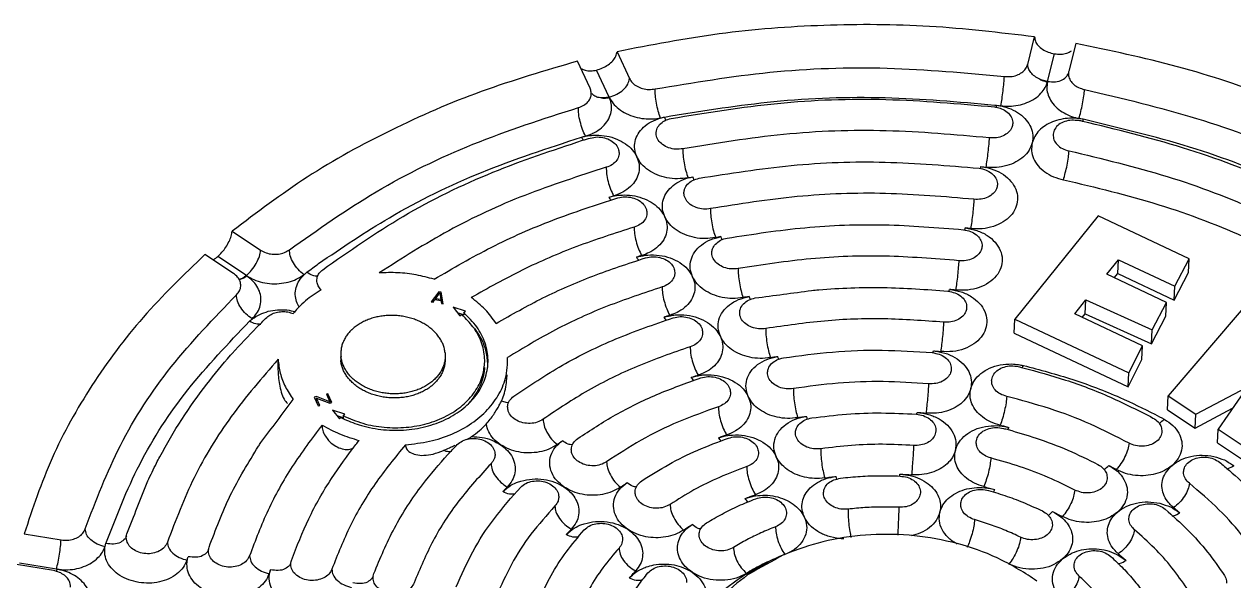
# Model space of a CAD drawing. Extents: x 0 to 594, y 0 to 420.
# Drawn here: x 244.9 to 317.3, y 338 to 371.3 of the extents above; entities that cross this region are included whole.
import ezdxf

# ---------------------------------------------------------------- set-up
doc = ezdxf.new("R2010")
doc.units = 0
doc.header["$LTSCALE"] = 32.67
doc.header["$MEASUREMENT"] = 0

msp = doc.modelspace()

# ---------------------------------------------------------------- linework, layer by layer
at = {"color": 7, "linetype": 'Continuous'}
for p, q in [((304.958, 368.887), (305.371, 370.534)), ((307.827, 370.135), (307.415, 368.487)), ((280.383, 369.644), (281.129, 368.038)), ((306.144, 367.861), (306.559, 369.519)), ((278.773, 367.467), (278.026, 369.074)), ((279.909, 366.927), (279.157, 368.543)), ((309.177, 359.818), (304.18, 353.64)), ((314.623, 357.259), (309.177, 359.818)), ((257.353, 358.904), (259.059, 357.769)), ((257.434, 356.381), (255.728, 357.516)), ((258.204, 356.249), (256.487, 357.391)), ((309.684, 356.33), (310.383, 357.195)), ((310.34, 356.369), (310.383, 357.195)), ((310.383, 357.195), (313.761, 355.607)), ((320.218, 357.1), (313.37, 349.046)), ((313.761, 355.607), (314.623, 357.259)), ((314.58, 356.433), (314.623, 357.259)), ((313.261, 354.649), (309.684, 356.33)), ((310.137, 356.117), (310.34, 356.369)), ((310.34, 356.369), (313.718, 354.781)), ((313.718, 354.781), (314.58, 356.433)), ((313.718, 354.781), (313.761, 355.607)), ((269.716, 355.275), (269.269, 354.68)), ((269.269, 354.68), (269.376, 354.663)), ((269.376, 354.663), (269.489, 354.815)), ((269.489, 354.815), (269.847, 354.757)), ((269.521, 354.867), (269.518, 354.814)), ((269.521, 354.867), (269.774, 355.209)), ((269.843, 354.814), (269.521, 354.867)), ((269.716, 355.275), (269.708, 355.12)), ((269.859, 355.252), (269.716, 355.275)), ((269.774, 355.209), (269.843, 354.814)), ((269.843, 354.814), (269.84, 354.757)), ((269.857, 355.205), (269.847, 355.004)), ((269.923, 354.59), (269.847, 355.004)), ((269.847, 354.757), (269.878, 354.581)), ((269.985, 354.564), (269.859, 355.252)), ((307.768, 353.962), (308.442, 354.795)), ((308.4, 353.969), (308.442, 354.795)), ((308.442, 354.795), (312.402, 353.002)), ((269.878, 354.581), (269.985, 354.564)), ((270.575, 354.355), (270.982, 353.837)), ((271.307, 354.115), (270.575, 354.355)), ((271.203, 353.897), (270.842, 354.015)), ((271.21, 354.032), (271.202, 353.872)), ((271.21, 354.032), (271.307, 354.115)), ((311.831, 352.052), (307.768, 353.962)), ((308.221, 353.749), (308.4, 353.969)), ((308.4, 353.969), (312.359, 352.176)), ((312.402, 353.002), (313.261, 354.649)), ((313.219, 353.823), (313.261, 354.649)), ((270.982, 353.837), (271.079, 353.92)), ((304.138, 352.813), (304.18, 353.64)), ((304.18, 353.64), (311.016, 350.427)), ((312.359, 352.176), (313.219, 353.823)), ((304.138, 352.813), (310.973, 349.601)), ((312.359, 352.176), (312.402, 353.002)), ((311.016, 350.427), (311.831, 352.052)), ((311.789, 351.226), (311.831, 352.052)), ((263.86, 351.682), (263.847, 351.434)), ((270.101, 351.361), (270.089, 351.113)), ((273.833, 350.917), (273.832, 351.346)), ((310.973, 349.601), (311.789, 351.226)), ((310.973, 349.601), (311.016, 350.427)), ((262.394, 349.011), (262.254, 348.977)), ((262.254, 348.977), (262.496, 348.456)), ((262.395, 348.925), (262.385, 348.722)), ((262.394, 349.011), (262.392, 348.97)), ((263.203, 348.7), (262.394, 349.011)), ((262.601, 348.482), (262.395, 348.925)), ((262.395, 348.925), (263.198, 348.626)), ((263.078, 349.177), (262.991, 349.156)), ((262.991, 349.156), (263.203, 348.7)), ((263.078, 349.177), (263.069, 348.988)), ((263.321, 348.656), (263.078, 349.177)), ((313.328, 348.22), (313.37, 349.046)), ((313.37, 349.046), (315.019, 347.949)), ((315.019, 347.949), (318.08, 349.574)), ((318.08, 349.574), (316.353, 347.061)), ((262.496, 348.456), (262.601, 348.482)), ((263.198, 348.626), (263.321, 348.656)), ((263.203, 348.7), (263.201, 348.662)), ((263.36, 348.192), (263.767, 347.675)), ((264.092, 347.952), (263.36, 348.192)), ((313.328, 348.22), (314.977, 347.123)), ((314.977, 347.123), (317.211, 348.309)), ((263.988, 347.734), (263.627, 347.853)), ((263.767, 347.675), (263.864, 347.758)), ((263.995, 347.87), (263.987, 347.71)), ((263.995, 347.87), (264.092, 347.952)), ((314.977, 347.123), (315.019, 347.949)), ((316.311, 346.235), (316.353, 347.061)), ((316.353, 347.061), (317.963, 345.99)), ((316.311, 346.235), (317.921, 345.164)), ((244.909, 340.79), (247.117, 340.431)), ((246.658, 338.598), (244.451, 338.957)), ((246.845, 338.689), (244.623, 339.05))]:
    msp.add_line(p, q, dxfattribs=at)
for points in [[(305.371, 370.534), (299.081, 371.156), (292.761, 371.214), (286.498, 370.708), (280.383, 369.644)], [(305.371, 370.534), (305.417, 370.271), (305.582, 370.013), (305.842, 369.792), (306.182, 369.62), (306.559, 369.519)], [(330.434, 361.506), (325.307, 364.397), (319.778, 366.821), (313.923, 368.743), (307.827, 370.135)], [(279.157, 368.543), (279.523, 368.671), (279.861, 368.867), (280.13, 369.106), (280.312, 369.377), (280.383, 369.644)], [(306.559, 369.519), (306.939, 369.497), (307.29, 369.556), (307.567, 369.69)], [(278.026, 369.074), (272.26, 367.259), (266.842, 364.936), (261.849, 362.138), (257.353, 358.904)], [(278.225, 368.646), (278.473, 368.53), (278.797, 368.495), (279.157, 368.543)], [(282.665, 367.417), (289.53, 368.41), (296.543, 368.659), (303.562, 368.161)], [(303.562, 368.161), (303.94, 368.157), (304.3, 368.239), (304.607, 368.398), (304.833, 368.621), (304.958, 368.887)], [(305.677, 368), (305.375, 368.175), (305.142, 368.394), (304.999, 368.638), (304.958, 368.887)], [(307.415, 368.487), (307.397, 368.384)], [(279.909, 366.927), (280.363, 367.099), (280.754, 367.37), (281.024, 367.7), (281.129, 368.038)], [(281.129, 368.038), (281.308, 367.784), (281.579, 367.578), (281.916, 367.442), (282.29, 367.386), (282.665, 367.417)], [(303.34, 366.406), (303.844, 366.385), (304.381, 366.443), (304.91, 366.597), (305.379, 366.842), (305.749, 367.154), (305.999, 367.496), (306.136, 367.831)], [(303.351, 366.41), (303.418, 366.827), (303.482, 367.306), (303.533, 367.774), (303.562, 368.161)], [(305.677, 368), (305.825, 367.929), (305.978, 367.871), (306.136, 367.829)], [(306.144, 367.861), (305.984, 367.894), (305.828, 367.941), (305.677, 368)], [(306.136, 367.831), (306.103, 367.455), (306.182, 367.045), (306.389, 366.638), (306.717, 366.272), (307.132, 365.977), (307.585, 365.771), (308.03, 365.643)], [(306.144, 367.861), (306.617, 367.847), (307.025, 367.962), (307.305, 368.186)], [(307.305, 368.186), (307.391, 368.358)], [(307.397, 368.384), (307.395, 368.356)], [(307.395, 368.356), (307.402, 368.203), (307.504, 367.927), (307.711, 367.684), (308.003, 367.497), (308.353, 367.382)], [(278.068, 366.303), (278.393, 366.442), (278.644, 366.649), (278.799, 366.905), (278.843, 367.118)], [(278.84, 367.23), (278.773, 367.467)], [(278.843, 367.118), (278.844, 367.187), (278.84, 367.23)], [(279.461, 366.88), (279.171, 366.933), (278.948, 367.057), (278.87, 367.139)], [(282.983, 365.675), (282.846, 366.094), (282.739, 366.567), (282.676, 367.032), (282.665, 367.417)], [(308.019, 365.641), (308.136, 366.06), (308.239, 366.532), (308.315, 366.997), (308.353, 367.382)], [(308.353, 367.382), (315.063, 365.648), (321.408, 363.226), (327.259, 360.166)], [(260.779, 357.798), (265.961, 361.252), (271.763, 364.106), (278.068, 366.303)], [(278.498, 364.599), (278.32, 364.998), (278.176, 365.462), (278.088, 365.92), (278.068, 366.303)], [(278.709, 364.665), (278.935, 364.763), (279.353, 365.015), (279.701, 365.35), (279.937, 365.741), (280.044, 366.155), (280.029, 366.551), (279.922, 366.897)], [(279.909, 366.927), (279.755, 366.897), (279.605, 366.881), (279.461, 366.88)], [(279.461, 366.88), (279.611, 366.869), (279.766, 366.875), (279.924, 366.896)], [(279.922, 366.897), (280.144, 366.554), (280.484, 366.222), (280.932, 365.941), (281.455, 365.742), (282.004, 365.638), (282.527, 365.627), (282.991, 365.682)], [(283.598, 365.806), (289.758, 366.66), (296.422, 366.897), (302.982, 366.454)], [(283.621, 365.652), (289.982, 366.554), (296.475, 366.785), (302.974, 366.341)], [(302.974, 366.341), (303.064, 366.328)], [(302.982, 366.454), (303.094, 366.441)], [(303.064, 366.328), (303.388, 366.234), (303.733, 366.028)], [(303.071, 366.322), (303.094, 366.441)], [(303.094, 366.441), (303.225, 366.423)], [(303.225, 366.423), (303.354, 366.399)], [(303.34, 366.406), (303.948, 366.216), (304.467, 365.927), (304.873, 365.554), (305.143, 365.121), (305.263, 364.657), (305.226, 364.189)], [(281.573, 363.347), (281.44, 363.809), (281.464, 364.278), (281.643, 364.726), (281.97, 365.126), (282.426, 365.45), (282.991, 365.682)], [(282.932, 365.288), (283.232, 365.516), (283.621, 365.652)], [(282.978, 365.674), (283.101, 365.706), (283.228, 365.734)], [(283.228, 365.734), (283.598, 365.806)], [(283.312, 365.543), (283.228, 365.734)], [(303.733, 366.028), (303.966, 365.748), (304.06, 365.428), (304.06, 365.351)], [(308.03, 365.643), (307.469, 365.663), (306.936, 365.597), (306.441, 365.446), (306.005, 365.218), (305.646, 364.923), (305.382, 364.575), (305.226, 364.189)], [(307.587, 365.551), (307.171, 365.469), (306.821, 365.284), (306.581, 365.019), (306.478, 364.705), (306.476, 364.68)], [(308.02, 365.521), (307.587, 365.551)], [(308.037, 365.638), (308.014, 365.641)], [(308.241, 365.475), (308.02, 365.521)], [(308.273, 365.599), (308.143, 365.623), (308.037, 365.638)], [(308.273, 365.599), (308.227, 365.466)], [(325.66, 359.084), (320.672, 361.633), (314.643, 363.934), (308.273, 365.599)], [(282.724, 364.808), (282.758, 364.993), (282.932, 365.288)], [(284.323, 363.836), (283.891, 363.81), (283.47, 363.897), (283.109, 364.086), (282.852, 364.354), (282.73, 364.669), (282.724, 364.808)], [(302.65, 364.489), (296.495, 364.909), (290.347, 364.69), (284.323, 363.836)], [(304.06, 365.351), (304.004, 365.107), (303.804, 364.822), (303.484, 364.609), (303.084, 364.494), (302.65, 364.489)], [(325.53, 358.837), (320.099, 361.657), (314.225, 363.899), (308.241, 365.475)], [(262.524, 356.968), (266.763, 359.713), (272.277, 362.426), (278.259, 364.53)], [(262.769, 356.603), (267.582, 359.787), (272.953, 362.429), (278.325, 364.346)], [(278.259, 364.53), (278.38, 364.562), (278.502, 364.59)], [(278.381, 364.336), (278.259, 364.53)], [(278.325, 364.346), (278.78, 364.479)], [(278.485, 364.591), (278.709, 364.665)], [(278.485, 364.591), (278.765, 364.634)], [(278.765, 364.634), (279.131, 364.653)], [(278.78, 364.479), (279.204, 364.541), (279.634, 364.489), (280.019, 364.33), (280.312, 364.083), (280.479, 363.779), (280.507, 363.538)], [(279.131, 364.653), (279.766, 364.594), (280.361, 364.418), (280.88, 364.138), (281.292, 363.774), (281.573, 363.347)], [(305.226, 364.189), (305.036, 363.749), (304.705, 363.359), (304.251, 363.045), (303.7, 362.827), (303.085, 362.721), (302.429, 362.733)], [(302.65, 364.489), (302.622, 364.102), (302.573, 363.633), (302.511, 363.154), (302.444, 362.725)], [(305.226, 364.189), (305.189, 363.72), (305.309, 363.256), (305.579, 362.825), (305.982, 362.454), (306.496, 362.166), (307.09, 361.981)], [(306.476, 364.68), (306.525, 364.38), (306.718, 364.084), (307.031, 363.852), (307.429, 363.712)], [(280.507, 363.538), (280.498, 363.453), (280.368, 363.145), (280.104, 362.893), (279.738, 362.726)], [(281.573, 363.347), (281.705, 362.888), (281.683, 362.42), (281.506, 361.973), (281.182, 361.574), (280.729, 361.25), (280.361, 361.079)], [(284.648, 362.1), (284, 362.042), (283.367, 362.103), (282.775, 362.281), (282.26, 362.56), (281.852, 362.923), (281.573, 363.347)], [(284.323, 363.836), (284.333, 363.451), (284.395, 362.986), (284.5, 362.513), (284.631, 362.102)], [(307.09, 361.981), (307.207, 362.39), (307.312, 362.863), (307.39, 363.327), (307.429, 363.712)], [(307.429, 363.712), (313.305, 362.176), (318.867, 360.053), (324.01, 357.383)], [(279.738, 362.726), (274.86, 361.047), (270.309, 358.931), (266.157, 356.413)], [(279.738, 362.726), (279.758, 362.343), (279.848, 361.885), (279.995, 361.421), (280.181, 361.012)], [(285.294, 362.073), (290.804, 362.835), (296.422, 363.035), (302.048, 362.669)], [(302.429, 362.733), (303.083, 362.52), (303.63, 362.193), (304.04, 361.772), (304.284, 361.289), (304.348, 360.781), (304.227, 360.282), (303.931, 359.83), (303.479, 359.457), (302.901, 359.191), (302.24, 359.055), (301.544, 359.062)], [(302.048, 362.669), (302.462, 362.565), (302.808, 362.36)], [(302.138, 362.652), (302.159, 362.77)], [(302.159, 362.77), (302.302, 362.751)], [(302.302, 362.751), (302.442, 362.725)], [(283.238, 359.767), (283.105, 360.228), (283.128, 360.696), (283.307, 361.144), (283.632, 361.543), (284.086, 361.867), (284.648, 362.1)], [(284.602, 361.712), (284.904, 361.939), (285.294, 362.073)], [(284.637, 362.091), (284.77, 362.127), (284.909, 362.156)], [(284.99, 361.968), (284.909, 362.156)], [(302.808, 362.36), (303.044, 362.082), (303.141, 361.762), (303.142, 361.678)], [(307.09, 361.981), (312.802, 360.489), (318.209, 358.425), (320.37, 357.394)], [(284.389, 361.228), (284.425, 361.419), (284.602, 361.712)], [(285.979, 360.254), (285.548, 360.23), (285.127, 360.319), (284.768, 360.509), (284.513, 360.779), (284.394, 361.095), (284.389, 361.228)], [(301.74, 360.815), (296.448, 361.159), (291.163, 360.971), (285.979, 360.254)], [(303.142, 361.678), (303.088, 361.44), (302.891, 361.155), (302.573, 360.94), (302.173, 360.822), (301.74, 360.815)], [(269.434, 356.031), (272.859, 357.938), (276.538, 359.565), (280.437, 360.897)], [(279.908, 360.945), (280.043, 360.981), (280.179, 361.012)], [(280.03, 360.755), (279.908, 360.945)], [(280.361, 361.079), (280.163, 361.014)], [(280.163, 361.014), (280.423, 361.053)], [(280.423, 361.053), (280.807, 361.072)], [(280.437, 360.897), (280.86, 360.96), (281.291, 360.91), (281.677, 360.753), (281.973, 360.508), (282.142, 360.205), (282.172, 359.958)], [(280.807, 361.072), (281.439, 361.011), (282.032, 360.835), (282.548, 360.556), (282.958, 360.192), (283.238, 359.767)], [(301.74, 360.815), (301.712, 360.429), (301.665, 359.96), (301.606, 359.48), (301.544, 359.062)], [(282.172, 359.958), (282.164, 359.879), (282.036, 359.57), (281.775, 359.316), (281.411, 359.148)], [(283.238, 359.767), (283.37, 359.309), (283.349, 358.844), (283.174, 358.398), (282.853, 358), (282.405, 357.675), (282.014, 357.499)], [(286.28, 358.519), (285.65, 358.461), (285.021, 358.525), (284.433, 358.703), (283.921, 358.982), (283.515, 359.344), (283.238, 359.767)], [(285.979, 360.254), (285.989, 359.869), (286.05, 359.404), (286.152, 358.93), (286.28, 358.519)], [(281.411, 359.148), (277.971, 357.983), (274.714, 356.576), (271.66, 354.936)], [(281.411, 359.148), (281.431, 358.765), (281.523, 358.307), (281.672, 357.844), (281.855, 357.447)], [(286.97, 358.493), (291.626, 359.116), (296.368, 359.285), (301.118, 358.996)], [(301.219, 359.098), (301.916, 358.944), (302.527, 358.65), (303.005, 358.243), (303.312, 357.759), (303.43, 357.235), (303.349, 356.712), (303.077, 356.231), (302.632, 355.829), (302.047, 355.539), (301.367, 355.385), (300.646, 355.385)], [(301.199, 358.982), (301.219, 359.099)], [(301.544, 359.062), (301.381, 359.081), (301.219, 359.098)], [(256.487, 357.391), (256.741, 357.644), (256.978, 357.956), (257.168, 358.286), (257.3, 358.616), (257.353, 358.904)], [(284.903, 356.184), (284.767, 356.683), (284.812, 357.187), (285.037, 357.662), (285.428, 358.072), (285.96, 358.386), (286.595, 358.578)], [(286.273, 358.136), (286.578, 358.362), (286.97, 358.493)], [(286.595, 358.578), (286.437, 358.549), (286.28, 358.519)], [(286.672, 358.392), (286.595, 358.578)], [(301.118, 358.996), (301.534, 358.894)], [(301.534, 358.894), (301.882, 358.692), (302.121, 358.415), (302.222, 358.096), (302.223, 358.004)], [(258.204, 356.249), (258.518, 356.577), (258.791, 356.982), (258.981, 357.4), (259.059, 357.769)], [(259.059, 357.769), (259.38, 357.612), (259.747, 357.533), (260.126, 357.539), (260.481, 357.631), (260.779, 357.798)], [(261.654, 356.301), (261.3, 356.625), (261.015, 357.02), (260.832, 357.432), (260.779, 357.798)], [(286.054, 357.645), (286.093, 357.844), (286.273, 358.136)], [(287.635, 356.67), (287.203, 356.649), (286.783, 356.74), (286.425, 356.933), (286.174, 357.204), (286.059, 357.52), (286.054, 357.645)], [(302.223, 358.004), (302.172, 357.774), (301.978, 357.487), (301.663, 357.27), (301.265, 357.149), (300.832, 357.14)], [(255.728, 357.516), (252.029, 353.751), (248.966, 349.669), (246.581, 345.329), (244.909, 340.79)], [(256.202, 357.197), (256.24, 357.217), (256.487, 357.391)], [(261.823, 356.445), (262.524, 356.968)], [(273.146, 353.391), (275.949, 354.911), (278.938, 356.221), (282.093, 357.311)], [(281.68, 357.166), (281.554, 357.357)], [(281.555, 357.357), (282.065, 357.465)], [(281.855, 357.447), (281.704, 357.402), (281.555, 357.357)], [(282.014, 357.499), (281.855, 357.447)], [(282.065, 357.465), (282.22, 357.48)], [(282.093, 357.311), (282.515, 357.378), (282.946, 357.33), (283.334, 357.176), (283.632, 356.933), (283.805, 356.63), (283.838, 356.376)], [(282.22, 357.48), (282.907, 357.461), (283.562, 357.304), (284.138, 357.024), (284.595, 356.641), (284.903, 356.184)], [(300.832, 357.14), (296.401, 357.409), (291.978, 357.251), (287.635, 356.67)], [(300.832, 357.14), (300.804, 356.753), (300.76, 356.284), (300.704, 355.804), (300.646, 355.385)], [(257.87, 355.623), (257.83, 355.896), (257.681, 356.16), (257.434, 356.381)], [(258.204, 356.249), (258.098, 356.165), (257.995, 356.097), (257.896, 356.046)], [(257.896, 356.046), (258.007, 356.089), (258.121, 356.15), (258.237, 356.227)], [(258.235, 356.228), (258.653, 356.009), (259.163, 355.844), (259.731, 355.765), (260.309, 355.786), (260.846, 355.901), (261.298, 356.087), (261.66, 356.314)], [(258.548, 353.656), (258.816, 353.976), (259.004, 354.356), (259.077, 354.781), (259.017, 355.215), (258.832, 355.62), (258.556, 355.963), (258.235, 356.228)], [(261.372, 354.356), (261.212, 354.691), (261.132, 355.112), (261.181, 355.537), (261.359, 355.942), (261.66, 356.314)], [(261.655, 356.302), (261.736, 356.374), (261.823, 356.445)], [(262.474, 356.214), (262.172, 356.252), (261.823, 356.445)], [(262.424, 355.999), (262.448, 356.149), (262.564, 356.393), (262.769, 356.603)], [(269.434, 356.031), (268.369, 356.291), (267.265, 356.419), (266.157, 356.413)], [(283.838, 356.376), (283.831, 356.304), (283.707, 355.995), (283.448, 355.739), (283.086, 355.568)], [(284.903, 356.184), (285.035, 355.729), (285.015, 355.267), (284.843, 354.823), (284.528, 354.426), (284.085, 354.101), (283.666, 353.912)], [(287.925, 354.932), (287.297, 354.879), (286.673, 354.945), (286.089, 355.125), (285.581, 355.404), (285.179, 355.764), (284.903, 356.184)], [(287.635, 356.67), (287.644, 356.284), (287.702, 355.819), (287.801, 355.344), (287.925, 354.932)], [(257.609, 355.091), (257.793, 355.335), (257.869, 355.612), (257.87, 355.623)], [(257.896, 356.046), (257.766, 356.003)], [(262.672, 355.395), (261.749, 354.745), (261.314, 354.332)], [(262.672, 355.395), (262.503, 355.63), (262.427, 355.887), (262.424, 355.999)], [(283.086, 355.568), (279.795, 354.413), (276.699, 353), (273.832, 351.346)], [(283.086, 355.568), (283.108, 355.186), (283.201, 354.729), (283.353, 354.267), (283.54, 353.87)], [(292.025, 355.36), (292.449, 355.397), (296.313, 355.534), (300.184, 355.321)], [(300.272, 355.425), (300.97, 355.276), (301.586, 354.987), (302.069, 354.584), (302.384, 354.102), (302.509, 353.579), (302.437, 353.056), (302.171, 352.572), (301.733, 352.166), (301.153, 351.871), (300.475, 351.712), (299.754, 351.706)], [(300.254, 355.31), (300.271, 355.425)], [(300.458, 355.405), (300.272, 355.425)], [(300.646, 355.385), (300.458, 355.405)], [(248.561, 341.104), (250.67, 346.092), (253.707, 350.786), (257.609, 355.091)], [(258.554, 353.668), (258.179, 353.959), (257.868, 354.332), (257.668, 354.729), (257.609, 355.091)], [(273.146, 353.391), (272.494, 354.214), (271.66, 354.936)], [(286.57, 352.6), (286.433, 353.102), (286.481, 353.609), (286.71, 354.086), (287.108, 354.497), (287.647, 354.81), (288.289, 354.998)], [(288.289, 354.998), (288.107, 354.966), (287.925, 354.932)], [(287.948, 354.56), (288.256, 354.783), (288.65, 354.91)], [(288.361, 354.816), (288.289, 354.998)], [(288.65, 354.91), (292.025, 355.36)], [(300.184, 355.321), (300.602, 355.222)], [(300.602, 355.222), (300.953, 355.023), (301.196, 354.748), (301.301, 354.43), (301.303, 354.327)], [(259.001, 353.928), (259.512, 354.111)], [(259.43, 353.751), (259.681, 353.93), (259.988, 354.048), (260.329, 354.096), (260.678, 354.071), (261.008, 353.974)], [(259.512, 354.111), (260.064, 354.2), (260.629, 354.193)], [(260.629, 354.193), (261.131, 354.104)], [(261.278, 354.293), (261.008, 353.974)], [(261.314, 354.332), (261.278, 354.293)], [(272.66, 350.981), (272.664, 351.193), (272.486, 352.212), (271.992, 353.176), (271.21, 354.032)], [(289.288, 353.083), (288.855, 353.065), (288.437, 353.16), (288.082, 353.356), (287.835, 353.629), (287.724, 353.946), (287.721, 354.061)], [(287.721, 354.061), (287.763, 354.27), (287.948, 354.56)], [(301.303, 354.327), (301.256, 354.107), (301.067, 353.818), (300.755, 353.599), (300.359, 353.475), (299.926, 353.462)], [(249.795, 340.221), (251.822, 344.956), (254.707, 349.417), (258.396, 353.518)], [(258.396, 353.518), (258.478, 353.592), (258.563, 353.661)], [(259.064, 353.332), (258.779, 353.354), (258.396, 353.518)], [(258.548, 353.656), (259.001, 353.928)], [(258.813, 353.146), (259.43, 353.751)], [(270.094, 351.632), (270.052, 351.876), (269.976, 352.117), (269.867, 352.351), (269.727, 352.575), (269.557, 352.789), (269.358, 352.988), (269.133, 353.171), (268.885, 353.336), (268.616, 353.482), (268.329, 353.605), (268.027, 353.706), (267.713, 353.783), (267.392, 353.836), (267.066, 353.863), (266.739, 353.864), (266.415, 353.839), (266.097, 353.79), (265.789, 353.715), (265.494, 353.616), (265.215, 353.495), (264.955, 353.351), (264.718, 353.188), (264.505, 353.006)], [(271.212, 353.799), (271.079, 353.92)], [(272.46, 350.992), (272.464, 351.186), (272.296, 352.166), (271.826, 353.094), (271.212, 353.799)], [(274.204, 349.028), (277.114, 350.884), (280.31, 352.456), (283.747, 353.723)], [(283.195, 353.764), (283.718, 353.878)], [(283.54, 353.87), (283.367, 353.818), (283.195, 353.764)], [(283.33, 353.566), (283.195, 353.764)], [(283.666, 353.912), (283.54, 353.87)], [(283.718, 353.878), (283.863, 353.894)], [(283.747, 353.723), (284.168, 353.792), (284.599, 353.749), (284.99, 353.598), (285.291, 353.357), (285.468, 353.056), (285.504, 352.791)], [(283.863, 353.894), (284.555, 353.879), (285.216, 353.724), (285.798, 353.444), (286.259, 353.06), (286.57, 352.6)], [(299.926, 353.462), (296.355, 353.658), (292.792, 353.531), (289.288, 353.083)], [(299.926, 353.462), (299.9, 353.075), (299.858, 352.605), (299.807, 352.124), (299.754, 351.706)], [(257.349, 351.589), (258.813, 353.146)], [(264.482, 352.984), (264.32, 352.808), (264.163, 352.596), (264.038, 352.373), (263.944, 352.14), (263.884, 351.9), (263.86, 351.682)], [(264.505, 353.006), (264.482, 352.984)], [(272.649, 351.01), (272.529, 351.781), (272.036, 352.844), (271.867, 353.08)], [(285.504, 352.791), (285.499, 352.73), (285.38, 352.42), (285.125, 352.162), (284.766, 351.987)], [(286.57, 352.6), (286.701, 352.148), (286.683, 351.689), (286.516, 351.248), (286.206, 350.852), (285.77, 350.527), (285.314, 350.32)], [(289.564, 351.343), (288.941, 351.295), (288.321, 351.364), (287.743, 351.545), (287.241, 351.824), (286.843, 352.182), (286.57, 352.6)], [(289.288, 353.083), (289.296, 352.697), (289.351, 352.231), (289.445, 351.755), (289.564, 351.343)], [(284.766, 351.987), (281.596, 350.819), (278.648, 349.369), (275.964, 347.658)], [(284.766, 351.987), (284.788, 351.605), (284.885, 351.149), (285.041, 350.689), (285.232, 350.294)], [(290.337, 351.325), (293.275, 351.677), (296.256, 351.783), (299.244, 351.642)], [(252.824, 345.027), (253.026, 345.41), (255.837, 349.756), (257.262, 351.49)], [(260.101, 351.241), (257.302, 347.822), (255.082, 344.156), (253.478, 340.299)], [(257.262, 351.49), (257.349, 351.589)], [(260.101, 351.241), (260.093, 350.98), (260.095, 350.621), (260.119, 350.201), (260.177, 349.745), (260.289, 349.273), (260.466, 348.851), (260.666, 348.6)], [(260.101, 351.241), (260.23, 350.412), (260.537, 349.602), (261.01, 348.837)], [(263.847, 351.434), (263.846, 351.408), (263.854, 351.162)], [(269.23, 349.607), (268.993, 349.443), (268.733, 349.3), (268.454, 349.178), (268.159, 349.08), (267.851, 349.005), (267.533, 348.955), (267.209, 348.931), (266.882, 348.932), (266.556, 348.959), (266.235, 349.011), (265.921, 349.088), (265.619, 349.189), (265.332, 349.313), (265.063, 349.458), (264.815, 349.623), (264.59, 349.807), (264.391, 350.006), (264.221, 350.219), (264.081, 350.444), (263.972, 350.678), (263.896, 350.918), (263.854, 351.162)], [(263.86, 351.682), (263.858, 351.656), (263.867, 351.41)], [(266.946, 349.178), (266.895, 349.18), (266.569, 349.207), (266.247, 349.259), (265.934, 349.336), (265.632, 349.437), (265.345, 349.561), (265.076, 349.706), (264.828, 349.871), (264.603, 350.054), (264.404, 350.254), (264.234, 350.467), (264.093, 350.692), (263.985, 350.926), (263.909, 351.166), (263.867, 351.41)], [(270.072, 351.117), (270.016, 350.903), (269.923, 350.67), (269.798, 350.446), (269.641, 350.234), (269.456, 350.036), (269.243, 349.854)], [(270.089, 351.113), (270.064, 350.895)], [(270.101, 351.361), (270.076, 351.143), (270.072, 351.117)], [(270.094, 351.632), (270.102, 351.387), (270.101, 351.361)], [(288.239, 349.011), (288.101, 349.518), (288.152, 350.03), (288.388, 350.51), (288.794, 350.922), (289.344, 351.233), (289.995, 351.416)], [(289.564, 351.343), (289.779, 351.38), (289.995, 351.416)], [(289.628, 350.983), (289.941, 351.202), (290.337, 351.325)], [(290.061, 351.239), (289.995, 351.416)], [(299.244, 351.642), (299.663, 351.548)], [(299.298, 351.635), (299.312, 351.748)], [(299.312, 351.748), (299.533, 351.727)], [(299.312, 351.748), (299.995, 351.613), (300.605, 351.343), (301.093, 350.963), (301.425, 350.503), (301.58, 349.998), (301.548, 349.485)], [(299.533, 351.727), (299.754, 351.706)], [(299.663, 351.548), (300.019, 351.353), (300.267, 351.081), (300.379, 350.763), (300.383, 350.646)], [(263.995, 347.87), (265.174, 347.414), (266.455, 347.177), (267.765, 347.173), (269.03, 347.403), (270.178, 347.852), (271.143, 348.496), (271.871, 349.298), (272.32, 350.212), (272.46, 350.992)], [(264.061, 347.661), (265.087, 347.279), (266.418, 347.03), (267.781, 347.023), (269.097, 347.259), (270.291, 347.726), (271.295, 348.395), (272.051, 349.229), (272.516, 350.18), (272.634, 350.71)], [(267.725, 346.13), (269.163, 346.337), (270.501, 346.771), (271.677, 347.412), (272.636, 348.231), (273.334, 349.19), (273.739, 350.245), (273.833, 350.917)], [(270.064, 350.895), (270.004, 350.655), (269.91, 350.422), (269.785, 350.198), (269.628, 349.986), (269.443, 349.788)], [(272.448, 350.742), (272.443, 350.67), (272.178, 349.622), (271.609, 348.726)], [(272.634, 350.71), (272.638, 350.735)], [(272.638, 350.735), (272.659, 350.956)], [(272.659, 350.956), (272.66, 350.981)], [(273.474, 348.758), (273.645, 349.223), (273.746, 349.708), (273.796, 350.199), (273.802, 350.315)], [(285.314, 350.32), (285.232, 350.294)], [(285.5, 350.302), (286.198, 350.294), (286.867, 350.142), (287.456, 349.862), (287.924, 349.475), (288.239, 349.011)], [(289.389, 350.472), (289.437, 350.695), (289.628, 350.983)], [(290.937, 349.491), (290.505, 349.479), (290.088, 349.578), (289.737, 349.778), (289.495, 350.054), (289.391, 350.372), (289.389, 350.472)], [(300.383, 350.646), (300.341, 350.44), (300.158, 350.149), (299.85, 349.926), (299.457, 349.797), (299.025, 349.779)], [(301.548, 349.485), (301.765, 349.968), (302.151, 350.385), (302.678, 350.705), (303.311, 350.903), (304.002, 350.961)], [(302.799, 349.976), (302.805, 350.039), (302.925, 350.349), (303.181, 350.607), (303.541, 350.78), (303.962, 350.849), (304.393, 350.805)], [(304.002, 350.961), (304.409, 350.927)], [(304.393, 350.805), (304.66, 350.74)], [(304.409, 350.927), (304.698, 350.872)], [(304.64, 350.734), (304.698, 350.872)], [(304.66, 350.74), (307.216, 350.001), (309.913, 348.971), (312.452, 347.729)], [(304.698, 350.872), (307.649, 350.031), (310.472, 348.954), (312.564, 347.956)], [(269.006, 349.691), (268.746, 349.548), (268.467, 349.426), (268.172, 349.327), (267.864, 349.253), (267.546, 349.203), (267.221, 349.179), (267.033, 349.176)], [(269.243, 349.854), (269.006, 349.691)], [(269.277, 349.643), (269.23, 349.607)], [(269.443, 349.788), (269.277, 349.643)], [(278.029, 346.503), (280.294, 347.917), (282.76, 349.13), (285.398, 350.128)], [(284.828, 350.164), (285.366, 350.287)], [(284.828, 350.164), (285.03, 350.23)], [(284.971, 349.964), (284.828, 350.164)], [(285.03, 350.23), (285.232, 350.294)], [(285.366, 350.287), (285.5, 350.302)], [(285.398, 350.128), (285.817, 350.203), (286.249, 350.165), (286.642, 350.018), (286.949, 349.781), (287.132, 349.481), (287.173, 349.202)], [(299.025, 349.779), (296.311, 349.907), (293.605, 349.811), (290.937, 349.491)], [(299.025, 349.779), (299, 349.392), (298.963, 348.922), (298.918, 348.441), (298.873, 348.021)], [(303.7, 349.019), (303.311, 349.171), (303.01, 349.412), (302.834, 349.714), (302.799, 349.976)], [(267.033, 349.176), (266.946, 349.178)], [(273.836, 348.407), (273.84, 348.456), (273.954, 348.768), (274.204, 349.028)], [(287.173, 349.202), (287.169, 349.156), (287.057, 348.844), (286.807, 348.583), (286.452, 348.404)], [(288.239, 349.011), (288.369, 348.564), (288.354, 348.11), (288.192, 347.672), (287.89, 347.279), (287.464, 346.953), (286.937, 346.716)], [(291.195, 347.748), (290.577, 347.707), (289.965, 347.781), (289.395, 347.964), (288.9, 348.242), (288.508, 348.598), (288.239, 349.011)], [(290.937, 349.491), (290.944, 349.105), (290.995, 348.638), (291.083, 348.162), (291.195, 347.748)], [(301.548, 349.485), (301.366, 349.056), (301.049, 348.674), (300.615, 348.363), (300.087, 348.142), (299.495, 348.024), (298.873, 348.021)], [(303.311, 347.299), (302.739, 347.497), (302.25, 347.79), (301.869, 348.159), (301.619, 348.582), (301.51, 349.032), (301.548, 349.485)], [(303.7, 349.019), (303.658, 348.635), (303.569, 348.173), (303.447, 347.704), (303.311, 347.299)], [(311.017, 346.226), (308.712, 347.354), (306.263, 348.289), (303.7, 349.019)], [(259.071, 346.257), (261.01, 348.837)], [(271.609, 348.726), (271.559, 348.669), (271.495, 348.597)], [(272.558, 347.367), (272.796, 347.652), (273.003, 347.947), (273.183, 348.231), (273.339, 348.497), (273.474, 348.758)], [(273.916, 348.644), (273.754, 348.65), (273.474, 348.758)], [(275.964, 347.658), (275.608, 347.48), (275.189, 347.406), (274.756, 347.445), (274.364, 347.593), (274.058, 347.831), (273.876, 348.131), (273.836, 348.407)], [(286.452, 348.404), (284.057, 347.498), (281.818, 346.396), (279.761, 345.113)], [(286.452, 348.404), (286.476, 348.023), (286.576, 347.568), (286.738, 347.109), (286.937, 346.716)], [(263.864, 347.758), (263.936, 347.721)], [(263.936, 347.721), (263.982, 347.699)], [(263.982, 347.699), (264.007, 347.687)], [(264.007, 347.687), (264.061, 347.661)], [(275.964, 347.658), (276.015, 347.289), (276.192, 346.873), (276.468, 346.471), (276.802, 346.146)], [(289.91, 345.416), (289.772, 345.93), (289.828, 346.449), (290.073, 346.934), (290.493, 347.347), (291.057, 347.655), (291.723, 347.829)], [(291.195, 347.748), (291.459, 347.79), (291.723, 347.829)], [(291.317, 347.405), (291.637, 347.618), (292.037, 347.734)], [(291.78, 347.659), (291.723, 347.829)], [(292.037, 347.734), (294.104, 347.957), (296.196, 348.031), (298.293, 347.957)], [(298.293, 347.957), (298.715, 347.87)], [(298.322, 347.954), (298.332, 348.064)], [(298.332, 348.064), (298.602, 348.044)], [(298.332, 348.064), (299.028, 347.939), (299.652, 347.673), (300.153, 347.293), (300.496, 346.829), (300.657, 346.318), (300.626, 345.797)], [(298.602, 348.044), (298.873, 348.021)], [(298.715, 347.87), (299.076, 347.681), (299.332, 347.413), (299.454, 347.097), (299.46, 346.958)], [(312.452, 347.729), (312.758, 347.492), (312.793, 347.452)], [(312.564, 347.956), (313.127, 347.654)], [(312.793, 347.452), (312.942, 347.192), (312.983, 346.913)], [(312.855, 347.43), (313.127, 347.654)], [(313.127, 347.654), (313.639, 347.283), (313.996, 346.824), (314.173, 346.317), (314.16, 345.801), (313.96, 345.313), (313.59, 344.889)], [(262.73, 347.309), (260.95, 344.82), (259.502, 342.21), (258.397, 339.493)], [(262.73, 347.309), (262.775, 346.99), (262.939, 346.639), (263.125, 346.391)], [(262.73, 347.309), (263.784, 346.775), (264.948, 346.389)], [(271.68, 346.617), (272.144, 346.975), (272.558, 347.367)], [(273.417, 346.129), (272.996, 346.486), (272.704, 346.907), (272.558, 347.367)], [(286.691, 346.635), (286.937, 346.716)], [(287.008, 346.687), (287.124, 346.702)], [(287.124, 346.702), (287.831, 346.702), (288.512, 346.555), (289.113, 346.276), (289.59, 345.886), (289.91, 345.416)], [(292.581, 345.891), (292.147, 345.886), (291.733, 345.993), (291.389, 346.199), (291.155, 346.479), (291.061, 346.799), (291.061, 346.877)], [(291.061, 346.877), (291.117, 347.12), (291.317, 347.405)], [(299.46, 346.958), (299.426, 346.773), (299.252, 346.479), (298.952, 346.25), (298.563, 346.115), (298.131, 346.089)], [(300.626, 345.797), (300.847, 346.287), (301.241, 346.707), (301.78, 347.028), (302.426, 347.222), (303.128, 347.272)], [(301.876, 346.288), (301.886, 346.373), (302.016, 346.681), (302.279, 346.933), (302.645, 347.101), (303.069, 347.162), (303.499, 347.11)], [(303.128, 347.272), (303.517, 347.235)], [(303.311, 347.299), (303.572, 347.236)], [(303.499, 347.11), (303.79, 347.033)], [(303.517, 347.235), (303.831, 347.17)], [(303.572, 347.236), (303.831, 347.17)], [(303.766, 347.029), (303.831, 347.17)], [(303.79, 347.033), (305.468, 346.523), (307.361, 345.801), (309.159, 344.95)], [(312.983, 346.913), (312.979, 346.867), (312.866, 346.555), (312.617, 346.294), (312.262, 346.115), (311.843, 346.041), (311.41, 346.079), (311.017, 346.226)], [(255.973, 340.003), (257.242, 343.085), (258.927, 346.039)], [(258.927, 346.039), (259.071, 346.257)], [(260.899, 339.211), (261.942, 341.706), (263.295, 344.104), (264.757, 346.15)], [(263.125, 346.391), (263.206, 346.307), (263.549, 346.044), (263.933, 345.885), (264.313, 345.849), (264.618, 345.927)], [(267.725, 346.13), (265.904, 343.781), (264.429, 341.289), (263.317, 338.685)], [(264.757, 346.15), (264.948, 346.389)], [(267.724, 346.13), (267.783, 345.893), (267.988, 345.684), (268.34, 345.539), (268.814, 345.496), (269.374, 345.575), (269.99, 345.782)], [(269.99, 345.782), (270.355, 345.948), (270.594, 346.061)], [(270.26, 345.551), (270.822, 346.14)], [(270.594, 346.061), (270.702, 346.112)], [(270.822, 346.14), (271.134, 346.36), (271.53, 346.483), (271.963, 346.497), (272.38, 346.398), (272.732, 346.199), (272.975, 345.924), (273.08, 345.605), (273.082, 345.503)], [(271.381, 346.435), (271.68, 346.617)], [(271.68, 346.617), (272.304, 346.565), (272.895, 346.399), (273.417, 346.129)], [(276.802, 346.146), (276.303, 345.87), (275.73, 345.699), (275.117, 345.641), (274.504, 345.697), (273.927, 345.864), (273.417, 346.129)], [(273.417, 346.129), (273.829, 345.78), (274.12, 345.369), (274.271, 344.917), (274.271, 344.452), (274.117, 344.002), (273.814, 343.595)], [(277.227, 343.594), (276.773, 343.989), (276.475, 344.459), (276.355, 344.971), (276.427, 345.487), (276.687, 345.967), (277.12, 346.372)], [(276.802, 346.146), (276.96, 346.26), (277.12, 346.372)], [(277.727, 346.12), (277.455, 346.169), (277.12, 346.372)], [(277.647, 345.872), (277.653, 345.936), (277.773, 346.246), (278.029, 346.503)], [(281.867, 343.978), (283.478, 344.951), (285.208, 345.802), (287.043, 346.524)], [(286.447, 346.551), (287.008, 346.687)], [(286.447, 346.551), (286.691, 346.635)], [(286.603, 346.348), (286.447, 346.551)], [(287.043, 346.524), (287.459, 346.606), (287.893, 346.575), (288.29, 346.435), (288.603, 346.203), (288.795, 345.907), (288.845, 345.607)], [(298.131, 346.089), (296.27, 346.155), (294.415, 346.089), (292.581, 345.891)], [(298.131, 346.089), (298.109, 345.702), (298.078, 345.231), (298.042, 344.749), (298.008, 344.329)], [(302.75, 345.338), (302.365, 345.496), (302.072, 345.743), (301.905, 346.047), (301.876, 346.288)], [(311.017, 346.226), (310.946, 345.852), (310.777, 345.421), (310.535, 344.999), (310.258, 344.648)], [(265.828, 338.42), (267.069, 341.147), (268.741, 343.733), (270.26, 345.551)], [(270.474, 345.719), (270.31, 345.709), (269.99, 345.782)], [(273.082, 345.503), (273.035, 345.283), (272.845, 344.994)], [(279.761, 345.113), (279.401, 344.939), (278.98, 344.871), (278.548, 344.915), (278.158, 345.067), (277.858, 345.308), (277.682, 345.61), (277.647, 345.872)], [(288.845, 345.607), (288.843, 345.582), (288.74, 345.268), (288.499, 345.003), (288.15, 344.818)], [(289.91, 345.416), (290.04, 344.976), (290.028, 344.528), (289.874, 344.096), (289.584, 343.706), (289.172, 343.38), (288.66, 343.139)], [(292.81, 344.144), (292.2, 344.113), (291.6, 344.194), (291.042, 344.379), (290.558, 344.656), (290.174, 345.008), (289.91, 345.416)], [(292.581, 345.891), (292.585, 345.505), (292.63, 345.037), (292.709, 344.559), (292.81, 344.144)], [(300.626, 345.797), (300.447, 345.374), (300.138, 344.997), (299.715, 344.688), (299.199, 344.465), (298.62, 344.342), (298.008, 344.329)], [(302.333, 343.625), (301.776, 343.829), (301.301, 344.123), (300.933, 344.49), (300.691, 344.908), (300.587, 345.351), (300.626, 345.797)], [(302.75, 345.338), (302.705, 344.954), (302.611, 344.494), (302.48, 344.027), (302.333, 343.625)], [(307.772, 343.421), (306.177, 344.176), (304.498, 344.817), (302.75, 345.338)], [(313.59, 344.889), (314.103, 345.218), (314.72, 345.428), (315.398, 345.502), (316.088, 345.433)], [(314.282, 344.517), (314.33, 344.74), (314.521, 345.028), (314.833, 345.246), (315.23, 345.369), (315.663, 345.382), (316.08, 345.282), (316.43, 345.082)], [(316.088, 345.433), (316.735, 345.223)], [(252.304, 343.965), (252.824, 345.027)], [(272.845, 344.994), (270.926, 342.774), (269.383, 340.389), (268.239, 337.873)], [(272.845, 344.994), (272.906, 344.634), (273.112, 344.242), (273.431, 343.877), (273.814, 343.595)], [(279.761, 345.113), (279.811, 344.744), (279.985, 344.325), (280.256, 343.92), (280.585, 343.591)], [(288.15, 344.818), (286.522, 344.177), (284.986, 343.422), (283.558, 342.559)], [(288.15, 344.818), (288.176, 344.437), (288.282, 343.984), (288.452, 343.528), (288.66, 343.139)], [(309.159, 344.95), (309.472, 344.718), (309.5, 344.688)], [(309.5, 344.688), (309.665, 344.421), (309.714, 344.121)], [(309.548, 344.658), (309.81, 344.888)], [(309.81, 344.888), (310.034, 344.769), (310.258, 344.648)], [(309.81, 344.888), (310.34, 344.519), (310.712, 344.059), (310.9, 343.547), (310.893, 343.023), (310.695, 342.528), (310.321, 342.097)], [(313.59, 344.889), (313.143, 344.592), (312.61, 344.386), (312.021, 344.285), (311.407, 344.294), (310.808, 344.417), (310.258, 344.648)], [(313.475, 342.56), (313.315, 342.749), (313.079, 343.183), (312.99, 343.64), (313.05, 344.094), (313.255, 344.518), (313.59, 344.889)], [(316.43, 345.082), (317.024, 344.591)], [(316.735, 345.223), (317.288, 344.886)], [(316.862, 344.684), (316.947, 344.708), (317.288, 344.886)], [(317.024, 344.591), (318.382, 343.338), (320.072, 341.449), (321.481, 339.438)], [(251.051, 340.797), (252.304, 343.965)], [(273.556, 343.329), (274.036, 343.703), (274.488, 343.91)], [(274.488, 343.91), (274.636, 343.957)], [(274.622, 343.594), (274.929, 343.817), (275.322, 343.945), (275.754, 343.964), (276.173, 343.87), (276.528, 343.675), (276.777, 343.402), (276.889, 343.085), (276.893, 342.968)], [(274.636, 343.957), (275.306, 344.075), (275.995, 344.049), (276.65, 343.885), (277.227, 343.594)], [(281.045, 341.054), (280.585, 341.456), (280.286, 341.934), (280.172, 342.453), (280.254, 342.975), (280.53, 343.458), (280.98, 343.861)], [(280.585, 343.591), (280.781, 343.727), (280.98, 343.861)], [(281.555, 343.598), (281.307, 343.653), (280.98, 343.862)], [(281.464, 343.333), (281.474, 343.418), (281.604, 343.725), (281.867, 343.978)], [(291.588, 341.807), (291.457, 342.257), (291.474, 342.714), (291.638, 343.151), (291.942, 343.545), (292.37, 343.869), (292.897, 344.104), (293.494, 344.232)], [(292.739, 343.268), (292.81, 343.545), (293.024, 343.823), (293.355, 344.027)], [(292.81, 344.144), (293.151, 344.191), (293.494, 344.232)], [(293.355, 344.027), (293.761, 344.131)], [(293.54, 344.063), (293.494, 344.232)], [(293.761, 344.131), (294.94, 344.235), (296.129, 344.278), (297.32, 344.258)], [(297.308, 344.258), (297.311, 344.368)], [(297.311, 344.368), (297.66, 344.351)], [(297.311, 344.368), (297.335, 344.367)], [(297.32, 344.258), (297.745, 344.183)], [(297.335, 344.367), (297.93, 344.283), (298.502, 344.088), (298.993, 343.796), (299.375, 343.427), (299.628, 343.004), (299.738, 342.552), (299.7, 342.096)], [(297.66, 344.351), (298.008, 344.329)], [(297.745, 344.183), (298.115, 344.005), (298.385, 343.743), (298.522, 343.431), (298.535, 343.257)], [(309.714, 344.121), (309.712, 344.097), (309.609, 343.782), (309.368, 343.517), (309.019, 343.332), (308.602, 343.25), (308.169, 343.281), (307.772, 343.421)], [(314.63, 343.822), (314.545, 343.458), (314.336, 343.054), (314.035, 342.67), (313.687, 342.367)], [(314.63, 343.822), (314.388, 344.098), (314.284, 344.417), (314.282, 344.517)], [(319.216, 338.697), (317.936, 340.523), (316.402, 342.239), (314.63, 343.822)], [(270.765, 337.632), (271.752, 339.728), (273.042, 341.724), (274.622, 343.594)], [(273.556, 343.329), (273.685, 343.462), (273.814, 343.595)], [(274.269, 343.168), (273.951, 343.177), (273.556, 343.329)], [(280.585, 343.591), (280.086, 343.323), (279.516, 343.159), (278.909, 343.106), (278.303, 343.165), (277.732, 343.331), (277.227, 343.594)], [(277.227, 343.594), (277.636, 343.249), (277.926, 342.843), (278.079, 342.397), (278.084, 341.937), (277.939, 341.49), (277.648, 341.083)], [(283.558, 342.559), (283.192, 342.392), (282.768, 342.33), (282.338, 342.382), (281.953, 342.541), (281.66, 342.787), (281.493, 343.092), (281.464, 343.333)], [(288.349, 343.027), (288.601, 343.118)], [(288.601, 343.118), (288.66, 343.139)], [(288.667, 343.076), (289.241, 343.111), (289.854, 343.039), (290.424, 342.857), (290.921, 342.58), (291.316, 342.223), (291.588, 341.807)], [(294.212, 342.276), (293.778, 342.284), (293.37, 342.402), (293.035, 342.618), (292.816, 342.904), (292.738, 343.225), (292.739, 343.268)], [(298.535, 343.257), (298.511, 343.106), (298.351, 342.807), (298.064, 342.57), (297.682, 342.423), (297.253, 342.385)], [(299.7, 342.096), (299.885, 342.528), (300.204, 342.911), (300.64, 343.221), (301.17, 343.442), (301.762, 343.557), (302.383, 343.559)], [(300.951, 342.587), (300.967, 342.707), (301.113, 343.01), (301.389, 343.255), (301.763, 343.411), (302.19, 343.46), (302.618, 343.396)], [(302.333, 343.625), (302.665, 343.537)], [(302.383, 343.559), (302.642, 343.525)], [(302.618, 343.396), (303.726, 343.042), (304.801, 342.632), (305.838, 342.168)], [(302.642, 343.525), (302.995, 343.444)], [(302.665, 343.537), (302.995, 343.444)], [(302.919, 343.299), (302.995, 343.444)], [(307.772, 343.421), (307.703, 343.047), (307.539, 342.613), (307.305, 342.186), (307.036, 341.83)], [(276.667, 342.471), (275.233, 340.773), (274.061, 338.961), (273.166, 337.057)], [(276.893, 342.968), (276.851, 342.762), (276.667, 342.471)], [(276.667, 342.471), (276.729, 342.112), (276.937, 341.722), (277.26, 341.361), (277.648, 341.083)], [(283.558, 342.559), (283.606, 342.189), (283.775, 341.767), (284.04, 341.357), (284.36, 341.023)], [(285.735, 341.452), (286.669, 341.986), (287.652, 342.47), (288.679, 342.9)], [(288.041, 342.912), (288.625, 343.069)], [(288.041, 342.912), (288.349, 343.027)], [(288.217, 342.703), (288.041, 342.912)], [(288.625, 343.069), (288.667, 343.076)], [(288.679, 342.9), (289.09, 342.994), (289.524, 342.975), (289.928, 342.847), (290.253, 342.624), (290.459, 342.333), (290.523, 342.009), (290.523, 341.998)], [(297.253, 342.385), (296.235, 342.402), (295.22, 342.366), (294.212, 342.276)], [(297.253, 342.385), (297.234, 341.997), (297.213, 341.526), (297.193, 341.043), (297.18, 340.716)], [(301.78, 341.649), (301.402, 341.818), (301.121, 342.072), (300.97, 342.381), (300.951, 342.587)], [(310.321, 342.097), (310.842, 342.43), (311.469, 342.64), (312.158, 342.71), (312.856, 342.633)], [(311.013, 341.725), (311.069, 341.968), (311.269, 342.253), (311.589, 342.466), (311.989, 342.582), (312.423, 342.587), (312.837, 342.48), (313.181, 342.274)], [(312.856, 342.633), (313.508, 342.412)], [(313.687, 342.367), (313.475, 342.56)], [(313.508, 342.412), (314.059, 342.061)], [(313.687, 342.367), (313.874, 342.215), (314.059, 342.061)], [(290.523, 341.998), (290.436, 341.692), (290.209, 341.419), (289.87, 341.225)], [(291.588, 341.807), (291.726, 341.292), (291.67, 340.771), (291.42, 340.283), (290.994, 339.867), (290.422, 339.561)], [(293.945, 340.502), (293.683, 340.519), (292.996, 340.664), (292.389, 340.945), (291.909, 341.336), (291.588, 341.807)], [(294.212, 342.276), (294.213, 341.89), (294.248, 341.421), (294.312, 340.941), (294.38, 340.588)], [(299.7, 342.096), (299.478, 341.606), (299.082, 341.183), (298.537, 340.861), (297.975, 340.686)], [(300.744, 340.181), (300.687, 340.213), (300.179, 340.594), (299.832, 341.061), (299.669, 341.575), (299.7, 342.096)], [(301.78, 341.649), (301.731, 341.266), (301.627, 340.809), (301.482, 340.346), (301.337, 339.99)], [(304.531, 340.599), (303.645, 340.996), (302.726, 341.346), (301.78, 341.649)], [(305.838, 342.168), (306.162, 341.944), (306.175, 341.932)], [(306.175, 341.932), (306.369, 341.653), (306.433, 341.33), (306.433, 341.319)], [(306.202, 341.889), (306.449, 342.126)], [(306.449, 342.126), (306.744, 341.98), (307.036, 341.83)], [(306.449, 342.126), (306.937, 341.821), (307.31, 341.44), (307.548, 341.007), (307.639, 340.55), (307.581, 340.095), (307.377, 339.668), (307.04, 339.294)], [(310.321, 342.097), (309.882, 341.804), (309.359, 341.599), (308.78, 341.495), (308.176, 341.499), (307.584, 341.612), (307.036, 341.83)], [(310.241, 339.732), (310.022, 339.989), (309.8, 340.418), (309.72, 340.869), (309.785, 341.315), (309.99, 341.732), (310.321, 342.097)], [(311.341, 341.047), (311.107, 341.326), (311.013, 341.646), (311.013, 341.725)], [(313.181, 342.274), (314.525, 341.035), (315.711, 339.709), (316.729, 338.309)], [(313.609, 341.864), (313.71, 341.889), (314.059, 342.061)], [(247.117, 340.431), (247.495, 340.414), (247.86, 340.482), (248.178, 340.63), (248.419, 340.843), (248.561, 341.104)], [(249.746, 340.031), (249.272, 340.189), (248.887, 340.448), (248.637, 340.769), (248.561, 341.104)], [(275.714, 336.849), (276.437, 338.311), (277.343, 339.711), (278.423, 341.036)], [(277.341, 340.754), (277.817, 341.141), (278.28, 341.361)], [(277.341, 340.754), (277.493, 340.919), (277.648, 341.083)], [(278.28, 341.361), (278.418, 341.407)], [(278.418, 341.407), (279.095, 341.533), (279.793, 341.512), (280.459, 341.348), (281.045, 341.054)], [(278.423, 341.036), (278.723, 341.265), (279.112, 341.4), (279.543, 341.426), (279.965, 341.34), (280.325, 341.151), (280.582, 340.883), (280.704, 340.567), (280.71, 340.428)], [(284.36, 341.023), (283.861, 340.767), (283.296, 340.613), (282.698, 340.566), (282.102, 340.629), (281.541, 340.795), (281.045, 341.054)], [(281.045, 341.054), (281.448, 340.716), (281.736, 340.317), (281.893, 339.878), (281.906, 339.425), (281.773, 338.984), (281.498, 338.579)], [(284.877, 338.505), (284.465, 338.853), (284.175, 339.261), (284.024, 339.709), (284.02, 340.169), (284.168, 340.616), (284.46, 341.021), (284.883, 341.358)], [(284.36, 341.023), (284.619, 341.193), (284.883, 341.358)], [(285.404, 341.079), (285.196, 341.141), (284.883, 341.358)], [(285.296, 340.784), (285.312, 340.904), (285.458, 341.207), (285.735, 341.452)], [(289.87, 341.225), (288.992, 340.857), (288.152, 340.444), (287.354, 339.987)], [(289.87, 341.225), (289.899, 340.845), (290.014, 340.395), (290.198, 339.944), (290.422, 339.561)], [(306.433, 341.319), (306.346, 341.013), (306.119, 340.74), (305.78, 340.545), (305.368, 340.451), (304.934, 340.47), (304.531, 340.599)], [(311.341, 341.047), (311.255, 340.684), (311.041, 340.283), (310.734, 339.905), (310.378, 339.607)], [(314.488, 337.529), (313.586, 338.771), (312.534, 339.947), (311.341, 341.047)], [(246.845, 338.689), (246.936, 339.102), (247.019, 339.579), (247.083, 340.045), (247.117, 340.431)], [(249.747, 340.031), (249.767, 340.126), (249.795, 340.221)], [(250.942, 340.5), (250.665, 340.286), (250.262, 340.188), (249.795, 340.221)], [(251.024, 340.658), (250.942, 340.5)], [(251.017, 340.612), (251.021, 340.659)], [(251.023, 340.473), (251.017, 340.612)], [(251.021, 340.659), (251.051, 340.797)], [(253.478, 340.299), (253.304, 340.005), (253.004, 339.776), (252.615, 339.64), (252.184, 339.614), (251.763, 339.701), (251.402, 339.89), (251.145, 340.158), (251.023, 340.473)], [(253.478, 340.299), (253.555, 339.964), (253.804, 339.642), (254.188, 339.382), (254.65, 339.223)], [(278.077, 340.608), (277.742, 340.609), (277.341, 340.754)], [(280.71, 340.428), (280.676, 340.243), (280.501, 339.949)], [(287.354, 339.987), (286.98, 339.831), (286.553, 339.782), (286.125, 339.846), (285.748, 340.015), (285.467, 340.269), (285.315, 340.578), (285.296, 340.784)], [(303.844, 339.006), (302.834, 339.49), (300.422, 340.296), (297.855, 340.714), (295.244, 340.724), (292.703, 340.326), (290.419, 339.569)], [(304.531, 340.599), (304.465, 340.223), (304.309, 339.785), (304.088, 339.351), (303.835, 338.988)], [(246.885, 338.682), (247.387, 338.646), (247.931, 338.692), (248.467, 338.836), (248.945, 339.071), (249.325, 339.374), (249.586, 339.708), (249.743, 340.044)], [(251.764, 337.889), (251.167, 338.046), (250.636, 338.309), (250.204, 338.662), (249.898, 339.085), (249.742, 339.553), (249.743, 340.044)], [(255.865, 339.707), (255.588, 339.494), (255.186, 339.398), (254.719, 339.433)], [(255.945, 339.86), (255.865, 339.707)], [(255.937, 339.812), (255.941, 339.861)], [(258.397, 339.493), (258.22, 339.199), (257.918, 338.972), (257.528, 338.839), (257.096, 338.815), (256.676, 338.903), (256.316, 339.094), (256.062, 339.363), (255.943, 339.679), (255.937, 339.812)], [(255.941, 339.861), (255.973, 340.003)], [(258.397, 339.493), (258.473, 339.157), (258.722, 338.834), (259.106, 338.572), (259.566, 338.411)], [(280.501, 339.949), (279.543, 338.773), (278.739, 337.531), (278.098, 336.233)], [(280.501, 339.949), (280.564, 339.591), (280.776, 339.205), (281.104, 338.85), (281.498, 338.579)], [(287.354, 339.987), (287.399, 339.615), (287.561, 339.188), (287.814, 338.772), (288.121, 338.429)], [(290.291, 339.51), (289.936, 339.364), (289.462, 339.152), (289.002, 338.925), (288.555, 338.684), (288.121, 338.429)], [(290.345, 339.537), (288.271, 338.392)], [(290.419, 339.569), (290.345, 339.537)], [(307.04, 339.294), (307.49, 339.593), (308.026, 339.799), (308.617, 339.899), (309.23, 339.888), (309.83, 339.764)], [(307.732, 338.922), (307.803, 339.199), (308.017, 339.478), (308.348, 339.681), (308.754, 339.785), (309.188, 339.778), (309.597, 339.659), (309.931, 339.444)], [(309.83, 339.764), (310.378, 339.532)], [(310.378, 339.607), (310.241, 339.732)], [(310.378, 339.607), (310.612, 339.407), (310.84, 339.205)], [(310.378, 339.532), (310.84, 339.205)], [(254.66, 339.233), (254.42, 338.781), (254.049, 338.402), (253.564, 338.11), (252.998, 337.922), (252.385, 337.847), (251.764, 337.889)], [(256.684, 337.089), (256.089, 337.245), (255.56, 337.506), (255.128, 337.858), (254.822, 338.279), (254.663, 338.745), (254.66, 339.233)], [(254.665, 339.222), (254.688, 339.327), (254.719, 339.433)], [(260.79, 338.914), (260.515, 338.703), (260.113, 338.61), (259.647, 338.647)], [(260.869, 339.062), (260.79, 338.914)], [(260.86, 339.012), (260.864, 339.062)], [(263.317, 338.685), (263.137, 338.392), (262.832, 338.167), (262.44, 338.036), (262.008, 338.015), (261.589, 338.106), (261.231, 338.299), (260.98, 338.57), (260.864, 338.887), (260.86, 339.012)], [(260.864, 339.062), (260.899, 339.211)], [(281.122, 338.146), (281.514, 338.504), (282.01, 338.773)], [(282.01, 338.773), (282.124, 338.816)], [(282.124, 338.816), (282.58, 338.939), (283.187, 338.994), (283.794, 338.936), (284.368, 338.77), (284.877, 338.505)], [(282.229, 338.458), (282.517, 338.695), (282.898, 338.842), (283.328, 338.88), (283.753, 338.805), (284.122, 338.627), (284.392, 338.366), (284.53, 338.054), (284.542, 337.879)], [(289.451, 339.102), (288.551, 338.634), (286.661, 337.316), (285.162, 335.739), (284.109, 333.964), (283.544, 332.059), (283.487, 330.099), (283.94, 328.156), (284.888, 326.302), (286.078, 324.828)], [(307.04, 339.294), (306.518, 338.961), (305.887, 338.75), (305.192, 338.681), (304.489, 338.761), (303.835, 338.988)], [(304.984, 338.329), (303.844, 339.006)], [(307.034, 336.859), (306.655, 337.321), (306.461, 337.837), (306.466, 338.365), (306.665, 338.863), (307.04, 339.294)], [(308.028, 338.272), (307.809, 338.558), (307.731, 338.88), (307.732, 338.922)], [(309.931, 339.444), (310.672, 338.727), (311.345, 337.974), (311.949, 337.189)], [(310.352, 339.018), (310.479, 339.043), (310.84, 339.205)], [(247.319, 338.319), (247.015, 338.496), (246.658, 338.598)], [(246.846, 338.571), (246.888, 338.682)], [(248.867, 336.538), (248.88, 336.917), (248.787, 337.322), (248.566, 337.724), (248.226, 338.083), (247.799, 338.371), (247.335, 338.569), (246.885, 338.682)], [(247.677, 337.617), (247.66, 337.811), (247.541, 338.084), (247.319, 338.319)], [(259.566, 338.411), (259.334, 337.971), (258.962, 337.596), (258.478, 337.307), (257.913, 337.121), (257.303, 337.047), (256.684, 337.089)], [(264.484, 337.595), (264.203, 337.103), (263.749, 336.698), (263.16, 336.411), (262.488, 336.264), (261.784, 336.264), (261.103, 336.412), (260.498, 336.696), (260.016, 337.095), (259.696, 337.579), (259.568, 338.111), (259.647, 338.647)], [(259.647, 338.647), (259.606, 338.529), (259.566, 338.411)], [(263.317, 338.685), (263.393, 338.348), (263.641, 338.023), (264.024, 337.759), (264.484, 337.595)], [(265.72, 338.124), (265.445, 337.916), (265.045, 337.825), (264.58, 337.867)], [(265.796, 338.264), (265.72, 338.124)], [(265.786, 338.211), (265.791, 338.265)], [(268.239, 337.873), (268.055, 337.583), (267.747, 337.36), (267.353, 337.233), (266.92, 337.215), (266.502, 337.31), (266.147, 337.506), (265.9, 337.779), (265.789, 338.096), (265.786, 338.211)], [(265.791, 338.265), (265.828, 338.42)], [(280.688, 336.076), (281.127, 336.898), (281.641, 337.693), (282.229, 338.458)], [(281.122, 338.146), (281.307, 338.364), (281.498, 338.579)], [(281.906, 338.03), (281.887, 338.025), (281.533, 338.012), (281.122, 338.146)], [(288.121, 338.429), (287.517, 338.157), (286.836, 338.027), (286.133, 338.047), (285.463, 338.211), (284.877, 338.505)], [(284.877, 338.505), (285.337, 338.103), (285.636, 337.623), (285.75, 337.099), (285.663, 336.574), (285.381, 336.088)], [(288.197, 338.341), (286.572, 336.942), (285.697, 335.853)], [(288.271, 338.392), (288.197, 338.341)], [(305.493, 337.971), (304.984, 338.329)], [(308.028, 338.272), (307.94, 337.911), (307.72, 337.516), (307.402, 337.147), (307.034, 336.859)], [(309.753, 336.345), (309.237, 337.015), (308.661, 337.659), (308.028, 338.272)], [(316.729, 338.309), (316.85, 337.994), (316.856, 337.855)]]:
    msp.add_spline(points, degree=3, dxfattribs=at)

doc.saveas('drawing.dxf')
